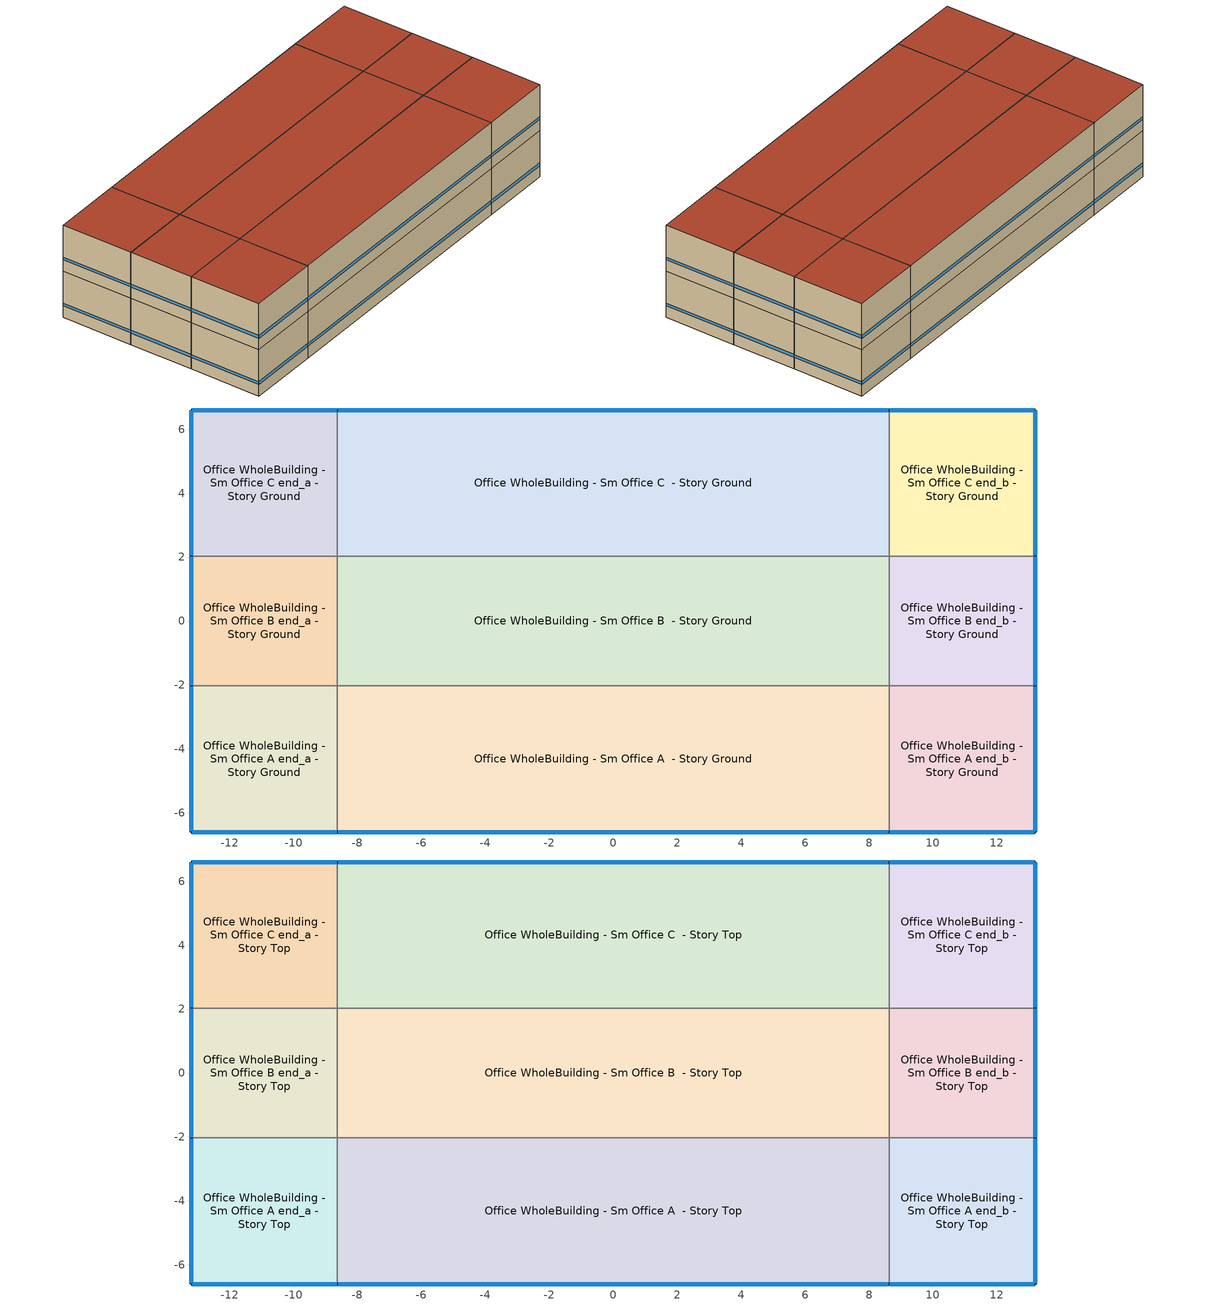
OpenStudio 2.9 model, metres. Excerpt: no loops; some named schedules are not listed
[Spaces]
Office WholeBuilding - Sm Office A end_a - Story Ground
 floor ground: -13.2,-6.6 -13.2,-2.03 -8.63,-2.03 -8.63,-6.6 z0
 wall outside: -13.2,-2.03 -13.2,-6.6 -8.63,-6.6 z0:3.05
 wall to Office WholeBuilding - Sm Office B end_a - Story Ground: -8.63,-2.03 -13.2,-2.03 z0:3.05
 wall to Office WholeBuilding - Sm Office A  - Story Ground: -8.63,-6.6 -8.63,-2.03 z0:3.05
 window: -13.2,-2.05 -13.2,-6.57 / -13.17,-6.6 -8.65,-6.6 z0.76:0.95
 ceiling adiabatic (Typical Interior Ceiling): -8.63,-6.6 -8.63,-2.03 -13.2,-2.03 -13.2,-6.6 z3.05
Office WholeBuilding - Sm Office B end_a - Story Ground
 floor ground: -13.2,-2.03 -13.2,2.03 -8.63,2.03 -8.63,-2.03 z0
 wall outside: -13.2,2.03 -13.2,-2.03 z0:3.05
 wall to Office WholeBuilding - Sm Office C end_a - Story Ground: -8.63,2.03 -13.2,2.03 z0:3.05
 wall to Office WholeBuilding - Sm Office B  - Story Ground: -8.63,-2.03 -8.63,2.03 z0:3.05
 window: -13.2,2 -13.2,-2 z0.76:0.95
 ceiling adiabatic (Typical Interior Ceiling): -8.63,-2.03 -8.63,2.03 -13.2,2.03 -13.2,-2.03 z3.05
Office WholeBuilding - Sm Office C end_a - Story Ground
 floor ground: -13.2,2.03 -13.2,6.6 -8.63,6.6 -8.63,2.03 z0
 wall outside: -8.63,6.6 -13.2,6.6 -13.2,2.03 z0:3.05
 wall to Office WholeBuilding - Sm Office C  - Story Ground: -8.63,2.03 -8.63,6.6 z0:3.05
 window: -13.2,6.57 -13.2,2.05 / -8.65,6.6 -13.17,6.6 z0.76:0.95
 ceiling adiabatic (Typical Interior Ceiling): -8.63,2.03 -8.63,6.6 -13.2,6.6 -13.2,2.03 z3.05
Office WholeBuilding - Sm Office A  - Story Ground
 floor ground: -8.63,-6.6 -8.63,-2.03 8.63,-2.03 8.63,-6.6 z0
 wall outside: -8.63,-6.6 8.63,-6.6 z0:3.05
 wall to Office WholeBuilding - Sm Office B  - Story Ground: 8.63,-2.03 -8.63,-2.03 z0:3.05
 wall to Office WholeBuilding - Sm Office A end_b - Story Ground: 8.63,-6.6 8.63,-2.03 z0:3.05
 window: -8.6,-6.6 8.6,-6.6 z0.76:0.95
 ceiling adiabatic (Typical Interior Ceiling): 8.63,-6.6 8.63,-2.03 -8.63,-2.03 -8.63,-6.6 z3.05
Office WholeBuilding - Sm Office B  - Story Ground
 floor ground: -8.63,-2.03 -8.63,2.03 8.63,2.03 8.63,-2.03 z0
 wall to Office WholeBuilding - Sm Office C  - Story Ground: 8.63,2.03 -8.63,2.03 z0:3.05
 wall to Office WholeBuilding - Sm Office B end_b - Story Ground: 8.63,-2.03 8.63,2.03 z0:3.05
 ceiling adiabatic (Typical Interior Ceiling): 8.63,-2.03 8.63,2.03 -8.63,2.03 -8.63,-2.03 z3.05
Office WholeBuilding - Sm Office C  - Story Ground
 floor ground: -8.63,2.03 -8.63,6.6 8.63,6.6 8.63,2.03 z0
 wall outside: 8.63,6.6 -8.63,6.6 z0:3.05
 wall to Office WholeBuilding - Sm Office C end_b - Story Ground: 8.63,2.03 8.63,6.6 z0:3.05
 window: 8.6,6.6 -8.6,6.6 z0.76:0.95
 ceiling adiabatic (Typical Interior Ceiling): 8.63,2.03 8.63,6.6 -8.63,6.6 -8.63,2.03 z3.05
Office WholeBuilding - Sm Office A end_b - Story Ground
 floor ground: 8.63,-6.6 8.63,-2.03 13.2,-2.03 13.2,-6.6 z0
 wall outside: 8.63,-6.6 13.2,-6.6 13.2,-2.03 z0:3.05
 wall to Office WholeBuilding - Sm Office B end_b - Story Ground: 13.2,-2.03 8.63,-2.03 z0:3.05
 window: 13.2,-6.57 13.2,-2.05 / 8.65,-6.6 13.17,-6.6 z0.76:0.95
 ceiling adiabatic (Typical Interior Ceiling): 13.2,-6.6 13.2,-2.03 8.63,-2.03 8.63,-6.6 z3.05
Office WholeBuilding - Sm Office B end_b - Story Ground
 floor ground: 8.63,-2.03 8.63,2.03 13.2,2.03 13.2,-2.03 z0
 wall outside: 13.2,-2.03 13.2,2.03 z0:3.05
 wall to Office WholeBuilding - Sm Office C end_b - Story Ground: 13.2,2.03 8.63,2.03 z0:3.05
 window: 13.2,-2 13.2,2 z0.76:0.95
 ceiling adiabatic (Typical Interior Ceiling): 13.2,-2.03 13.2,2.03 8.63,2.03 8.63,-2.03 z3.05
Office WholeBuilding - Sm Office C end_b - Story Ground
 floor ground: 8.63,2.03 8.63,6.6 13.2,6.6 13.2,2.03 z0
 wall outside: 13.2,2.03 13.2,6.6 8.63,6.6 z0:3.05
 window: 13.17,6.6 8.65,6.6 / 13.2,2.05 13.2,6.57 z0.76:0.95
 ceiling adiabatic (Typical Interior Ceiling): 13.2,2.03 13.2,6.6 8.63,6.6 8.63,2.03 z3.05
Office WholeBuilding - Sm Office A end_a - Story Top
 floor adiabatic (Typical Interior Floor): -13.2,-6.6 -13.2,-2.03 -8.63,-2.03 -8.63,-6.6 z3.05
 wall outside: -13.2,-2.03 -13.2,-6.6 -8.63,-6.6 z3.05:6.1
 wall to Office WholeBuilding - Sm Office B end_a - Story Top: -8.63,-2.03 -13.2,-2.03 z3.05:6.1
 wall to Office WholeBuilding - Sm Office A  - Story Top: -8.63,-6.6 -8.63,-2.03 z3.05:6.1
 window: -13.2,-2.05 -13.2,-6.57 / -13.17,-6.6 -8.65,-6.6 z3.81:3.99
 roof outside: -8.63,-6.6 -8.63,-2.03 -13.2,-2.03 -13.2,-6.6 z6.1
Office WholeBuilding - Sm Office B end_a - Story Top
 floor adiabatic (Typical Interior Floor): -13.2,-2.03 -13.2,2.03 -8.63,2.03 -8.63,-2.03 z3.05
 wall outside: -13.2,2.03 -13.2,-2.03 z3.05:6.1
 wall to Office WholeBuilding - Sm Office C end_a - Story Top: -8.63,2.03 -13.2,2.03 z3.05:6.1
 wall to Office WholeBuilding - Sm Office B  - Story Top: -8.63,-2.03 -8.63,2.03 z3.05:6.1
 window: -13.2,2 -13.2,-2 z3.81:4
 roof outside: -8.63,-2.03 -8.63,2.03 -13.2,2.03 -13.2,-2.03 z6.1
Office WholeBuilding - Sm Office C end_a - Story Top
 floor adiabatic (Typical Interior Floor): -13.2,2.03 -13.2,6.6 -8.63,6.6 -8.63,2.03 z3.05
 wall outside: -8.63,6.6 -13.2,6.6 -13.2,2.03 z3.05:6.1
 wall to Office WholeBuilding - Sm Office C  - Story Top: -8.63,2.03 -8.63,6.6 z3.05:6.1
 window: -13.2,6.57 -13.2,2.05 / -8.65,6.6 -13.17,6.6 z3.81:3.99
 roof outside: -8.63,2.03 -8.63,6.6 -13.2,6.6 -13.2,2.03 z6.1
Office WholeBuilding - Sm Office A  - Story Top
 floor adiabatic (Typical Interior Floor): -8.63,-6.6 -8.63,-2.03 8.63,-2.03 8.63,-6.6 z3.05
 wall outside: -8.63,-6.6 8.63,-6.6 z3.05:6.1
 wall to Office WholeBuilding - Sm Office B  - Story Top: 8.63,-2.03 -8.63,-2.03 z3.05:6.1
 wall to Office WholeBuilding - Sm Office A end_b - Story Top: 8.63,-6.6 8.63,-2.03 z3.05:6.1
 window: -8.6,-6.6 8.6,-6.6 z3.81:3.99
 roof outside: 8.63,-6.6 8.63,-2.03 -8.63,-2.03 -8.63,-6.6 z6.1
Office WholeBuilding - Sm Office B  - Story Top
 floor adiabatic (Typical Interior Floor): -8.63,-2.03 -8.63,2.03 8.63,2.03 8.63,-2.03 z3.05
 wall to Office WholeBuilding - Sm Office C  - Story Top: 8.63,2.03 -8.63,2.03 z3.05:6.1
 wall to Office WholeBuilding - Sm Office B end_b - Story Top: 8.63,-2.03 8.63,2.03 z3.05:6.1
 roof outside: 8.63,-2.03 8.63,2.03 -8.63,2.03 -8.63,-2.03 z6.1
Office WholeBuilding - Sm Office C  - Story Top
 floor adiabatic (Typical Interior Floor): -8.63,2.03 -8.63,6.6 8.63,6.6 8.63,2.03 z3.05
 wall outside: 8.63,6.6 -8.63,6.6 z3.05:6.1
 wall to Office WholeBuilding - Sm Office C end_b - Story Top: 8.63,2.03 8.63,6.6 z3.05:6.1
 window: 8.6,6.6 -8.6,6.6 z3.81:3.99
 roof outside: 8.63,2.03 8.63,6.6 -8.63,6.6 -8.63,2.03 z6.1
Office WholeBuilding - Sm Office A end_b - Story Top
 floor adiabatic (Typical Interior Floor): 8.63,-6.6 8.63,-2.03 13.2,-2.03 13.2,-6.6 z3.05
 wall outside: 8.63,-6.6 13.2,-6.6 13.2,-2.03 z3.05:6.1
 wall to Office WholeBuilding - Sm Office B end_b - Story Top: 13.2,-2.03 8.63,-2.03 z3.05:6.1
 window: 13.2,-6.57 13.2,-2.05 / 8.65,-6.6 13.17,-6.6 z3.81:3.99
 roof outside: 13.2,-6.6 13.2,-2.03 8.63,-2.03 8.63,-6.6 z6.1
Office WholeBuilding - Sm Office B end_b - Story Top
 floor adiabatic (Typical Interior Floor): 8.63,-2.03 8.63,2.03 13.2,2.03 13.2,-2.03 z3.05
 wall outside: 13.2,-2.03 13.2,2.03 z3.05:6.1
 wall to Office WholeBuilding - Sm Office C end_b - Story Top: 13.2,2.03 8.63,2.03 z3.05:6.1
 window: 13.2,-2 13.2,2 z3.81:4
 roof outside: 13.2,-2.03 13.2,2.03 8.63,2.03 8.63,-2.03 z6.1
Office WholeBuilding - Sm Office C end_b - Story Top
 floor adiabatic (Typical Interior Floor): 8.63,2.03 8.63,6.6 13.2,6.6 13.2,2.03 z3.05
 wall outside: 13.2,2.03 13.2,6.6 8.63,6.6 z3.05:6.1
 window: 13.17,6.6 8.65,6.6 / 13.2,2.05 13.2,6.57 z3.81:3.99
 roof outside: 13.2,2.03 13.2,6.6 8.63,6.6 8.63,2.03 z6.1
[Site]
Fort Collins Sawrs_CO_USA: Latitude {deg}=40.58; Longitude {deg}=-105.08; Time Zone {hr}=-7; Elevation {m}=1525; Terrain=City
[Site:WaterMainsTemperature]
Calculation Method=Correlation; Annual Average Outdoor Air Temperature {C}=12.0175; Maximum Difference In Monthly Average Outdoor Air Temperatures {deltaC}=24.29
[SizingPeriod:DesignDay] Daily Dry-Bulb Temperature Range {deltaC}=13.6; Barometric Pressure {Pa}=84297; Wind Speed {m/s}=3.7; Wind Direction {deg}=90; Sky Clearness=0; Rain Indicator=0; Snow Indicator=0; Day of Month=21; Month=7; Day Type=SummerDesignDay; Daylight Saving Time Indicator=0; Dry-Bulb Temperature Range Modifier Type=DefaultMultipliers; Solar Model Indicator=ASHRAETau; ASHRAE Taub=0.328; ASHRAE Taud=2.426
Name | Maximum Dry-Bulb Temperature {C} | Humidity Indicating Conditions at Maximum Dry-Bulb | Humidity Indicating Type
Fort Collins Sawrs Ann Clg .4% Condns DB=>MWB 1 | 32.3 | 16.1 | Wetbulb
Fort Collins Sawrs Ann Clg .4% Condns WB=>MDB 1 | 27.1 | 18.1 | Wetbulb
Fort Collins Sawrs Ann Clg 1% Condns DB=>MWB 1 | 30.7 | 15.7 | Wetbulb
Fort Collins Sawrs Ann Clg 2% Condns DP=>MDB 1 | 20.4 | 13.9 | Dewpoint
[ClimateZones]
Climate Zone Institution Name 1=ASHRAE; Climate Zone Document Name 1=ANSI/ASHRAE Standard 169; Climate Zone Document Year 1=2006; Climate Zone Value 1=ASHRAE 169-2013-5B
[Building]
ComStock DOE Ref Pre-1980|SmallOffice: North Axis {deg}=180; Default Construction Set=Res ComStock DOE Ref Pre-1980 - Office - ASHRAE 169-2013-5B; Default Schedule Set=Building Default Schedule Set; Standards Building Type=Office
[Site:GroundTemperature:FCfactorMethod]
January Ground Temperature {C}=7.1; February Ground Temperature {C}=3; March Ground Temperature {C}=-1; April Ground Temperature {C}=0.8; May Ground Temperature {C}=-0.2; June Ground Temperature {C}=4.8; July Ground Temperature {C}=6.1; August Ground Temperature {C}=13.7; September Ground Temperature {C}=22.2; October Ground Temperature {C}=22.7; November Ground Temperature {C}=21.7; December Ground Temperature {C}=18.5
[DefaultConstructionSet]
Res ComStock DOE Ref Pre-1980 - Office - ASHRAE 169-2013-5B: Default Exterior Surface Constructions=Default Surface Constructions 1; Default Interior Surface Constructions=Default Surface Constructions 2; Default Ground Contact Surface Constructions=Default Surface Constructions 3; Default Exterior SubSurface Constructions=Default Sub Surface Constructions 1; Default Interior SubSurface Constructions=Default Sub Surface Constructions 2; Interior Partition Construction=Typical Interior Partition
[DefaultSurfaceConstructions]
Name | Floor Construction | Wall Construction | Roof Ceiling Construction
Default Surface Constructions 1 | Typical Insulated Exterior Mass Floor | Typical Insulated Exterior Mass Wall R-6.21 | Typical IEAD Roof R-13.16
Default Surface Constructions 2 | Typical Interior Floor | Typical Interior Wall | Typical Interior Ceiling
Default Surface Constructions 3 | ext-slab-mass | Typical Insulated Basement Mass Wall
[Construction]
Typical Insulated Exterior Mass Floor: 4 in. Normalweight Concrete Floor, Typical Carpet Pad
Typical Insulated Exterior Mass Wall R-6.21: 1IN Stucco, 8IN CONCRETE HW RefBldg, Typical Insulation R-3.82, 1/2IN Gypsum
Typical IEAD Roof R-13.16: Roof Membrane, Typical Insulation R-12.04, Metal Roof Surface
Typical Interior Floor: 100mm Normalweight concrete floor, CP02 CARPET PAD
Typical Interior Wall: G01 13mm gypsum board, G01 13mm gypsum board
Typical Interior Ceiling: CP02 CARPET PAD, 100mm Normalweight concrete floor
ext-slab-mass: HW CONCRETE, CP02 CARPET PAD
Typical Insulated Basement Mass Wall: 8 in. Concrete Block Basement Wall
U 0.62 SHGC 0.41 Simple Glazing Window U-0.62 SHGC 0.41: U 0.62 SHGC 0.41 Simple Glazing U-0.62 SHGC 0.41
U 0.62 SHGC 0.41 Simple Glazing Window U-0.62 SHGC 0.41 1: U 0.62 SHGC 0.41 Simple Glazing U-0.62 SHGC 0.41 1
Typical Insulated Metal Door: F08 Metal surface, Typical Insulation
U 0.88 SHGC 0.16 Sgl Ref-A-L Clr 6mm: REF A CLEAR LO 6MM
Typical Overhead Door: Typical Insulation
Typical Interior Window: Clear 3mm
Typical Interior Door; Typical Interior Partition: G05 25mm wood
InteriorFurnishings 1: Std Wood 6inch 1
[Material:NoMass] Roughness=Smooth; Thermal Absorptance=0.9; Solar Absorptance=0.7
Name | Thermal Resistance {m2-K/W} | Visible Absorptance
Typical Insulation R-3.82 | 0.673216 | 0.7
Typical Carpet Pad; CP02 CARPET PAD | 0.21648 | 0.8
Typical Insulation R-12.04 | 2.12048 | 0.7
Typical Insulation | 0.0282222 | 0.7
[Material] Thermal Absorptance=0.9
Name | Roughness | Thickness {m} | Conductivity {W/m-K} | Density {kg/m3} | Specific Heat {J/kg-K} | Solar Absorptance | Visible Absorptance
4 in. Normalweight Concrete Floor | MediumRough | 0.1016 | 2.31 | 2322 | 832 | 0.7 | 0.7
1IN Stucco | Smooth | 0.0253 | 0.6918 | 1858 | 837 | 0.7 | 0.92
8IN CONCRETE HW RefBldg | Rough | 0.2032 | 1.311 | 2240 | 836.8 | 0.7 | 0.7
1/2IN Gypsum | Smooth | 0.0127 | 0.16 | 784.9 | 830 | 0.4 | 0.4
Roof Membrane | VeryRough | 0.0095 | 0.16 | 1121.29 | 1460 | 0.7 | 0.7
Metal Roof Surface; F08 Metal surface | Smooth | 0.0008 | 45.28 | 7824 | 500 | 0.7 | 0.7
100mm Normalweight concrete floor | MediumRough | 0.1016 | 2.31045 | 2322 | 832.557 | 0.7 | 0.7
G01 13mm gypsum board | Smooth | 0.0127 | 0.160031 | 800.001 | 1090.73 | 0.7 | 0.5
HW CONCRETE | Rough | 0.1016 | 1.31125 | 2240 | 837.36 | 0.7 | 0.7
8 in. Concrete Block Basement Wall | MediumRough | 0.2032 | 1.326 | 1842 | 912 | 0.7 | 0.7
G05 25mm wood | MediumSmooth | 0.0254 | 0.15 | 608 | 1630 | 0.5 | 0.5
Std Wood 6inch 1 | MediumSmooth | 0.15 | 0.12 | 540 | 1210 | 0.7 | 0.7
[DefaultSubSurfaceConstructions]
Name | Fixed Window Construction | Operable Window Construction | Door Construction | Glass Door Construction | Overhead Door Construction | Tubular Daylight Dome Construction | Tubular Daylight Diffuser Construction
Default Sub Surface Constructions 1 | U 0.62 SHGC 0.41 Simple Glazing Window U-0.62 SHGC 0.41 | U 0.62 SHGC 0.41 Simple Glazing Window U-0.62 SHGC 0.41 1 | Typical Insulated Metal Door | U 0.88 SHGC 0.16 Sgl Ref-A-L Clr 6mm | Typical Overhead Door | Typical Interior Window | Typical Interior Window
Default Sub Surface Constructions 2 | Typical Interior Window | Typical Interior Window | Typical Interior Door
[WindowMaterial:SimpleGlazingSystem] U-Factor {W/m2-K}=3.52052; Solar Heat Gain Coefficient=0.41; Visible Transmittance=0.32
U 0.62 SHGC 0.41 Simple Glazing U-0.62 SHGC 0.41; U 0.62 SHGC 0.41 Simple Glazing U-0.62 SHGC 0.41 1
[WindowMaterial:Glazing] Optical Data Type=SpectralAverage; Infrared Transmittance at Normal Incidence=0; Front Side Infrared Hemispherical Emissivity=0.84; Conductivity {W/m-K}=0.9; Dirt Correction Factor for Solar and Visible Transmittance=1; Solar Diffusing=No
Name | Thickness {m} | Solar Transmittance at Normal Incidence | Front Side Solar Reflectance at Normal Incidence | Back Side Solar Reflectance at Normal Incidence | Visible Transmittance at Normal Incidence | Front Side Visible Reflectance at Normal Incidence | Back Side Visible Reflectance at Normal Incidence | Back Side Infrared Hemispherical Emissivity
REF A CLEAR LO 6MM | 0.006 | 0.066 | 0.341 | 0.493 | 0.08 | 0.41 | 0.37 | 0.4
Clear 3mm | 0.003 | 0.837 | 0.075 | 0.075 | 0.898 | 0.081 | 0.081 | 0.84
[SpaceType]
Office WholeBuilding - Sm Office - ComStock DOE Ref Pre-1980: Default Schedule Set=Office WholeBuilding - Sm Office Schedule Set; Design Specification Outdoor Air Object=Office WholeBuilding - Sm Office Ventilation; Standards Building Type=Office; Standards Space Type=WholeBuilding - Sm Office
[BuildingStory] Nominal Floor to Floor Height {m}=3.048
Name | Nominal Z Coordinate {m}
Story Ground | 0
Story Top | 3.048
[Space] Space Type=Office WholeBuilding - Sm Office - ComStock DOE Ref Pre-1980
Name | Building Story | Thermal Zone
Office WholeBuilding - Sm Office A end_a - Story Ground | Story Ground | Zone Office WholeBuilding - Sm Office A end_a - Story Ground
Office WholeBuilding - Sm Office B end_a - Story Ground | Story Ground | Zone Office WholeBuilding - Sm Office B end_a - Story Ground
Office WholeBuilding - Sm Office C end_a - Story Ground | Story Ground | Zone Office WholeBuilding - Sm Office C end_a - Story Ground
Office WholeBuilding - Sm Office A  - Story Ground | Story Ground | Zone Office WholeBuilding - Sm Office A  - Story Ground
Office WholeBuilding - Sm Office B  - Story Ground | Story Ground | Zone Office WholeBuilding - Sm Office B  - Story Ground
Office WholeBuilding - Sm Office C  - Story Ground | Story Ground | Zone Office WholeBuilding - Sm Office C  - Story Ground
Office WholeBuilding - Sm Office A end_b - Story Ground | Story Ground | Zone Office WholeBuilding - Sm Office A end_b - Story Ground
Office WholeBuilding - Sm Office B end_b - Story Ground | Story Ground | Zone Office WholeBuilding - Sm Office B end_b - Story Ground
Office WholeBuilding - Sm Office C end_b - Story Ground | Story Ground | Zone Office WholeBuilding - Sm Office C end_b - Story Ground
Office WholeBuilding - Sm Office A end_a - Story Top | Story Top | Zone Office WholeBuilding - Sm Office A end_a - Story Top
Office WholeBuilding - Sm Office B end_a - Story Top | Story Top | Zone Office WholeBuilding - Sm Office B end_a - Story Top
Office WholeBuilding - Sm Office C end_a - Story Top | Story Top | Zone Office WholeBuilding - Sm Office C end_a - Story Top
Office WholeBuilding - Sm Office A  - Story Top | Story Top | Zone Office WholeBuilding - Sm Office A  - Story Top
Office WholeBuilding - Sm Office B  - Story Top | Story Top | Zone Office WholeBuilding - Sm Office B  - Story Top
Office WholeBuilding - Sm Office C  - Story Top | Story Top | Zone Office WholeBuilding - Sm Office C  - Story Top
Office WholeBuilding - Sm Office A end_b - Story Top | Story Top | Zone Office WholeBuilding - Sm Office A end_b - Story Top
Office WholeBuilding - Sm Office B end_b - Story Top | Story Top | Zone Office WholeBuilding - Sm Office B end_b - Story Top
Office WholeBuilding - Sm Office C end_b - Story Top | Story Top | Zone Office WholeBuilding - Sm Office C end_b - Story Top
[ThermalZone] Multiplier=1; Use Ideal Air Loads=No
Name | Thermostat
Zone Office WholeBuilding - Sm Office A end_a - Story Ground | Office WholeBuilding - Sm Office - ComStock DOE Ref Pre-1980 Thermostat 2
Zone Office WholeBuilding - Sm Office B end_a - Story Ground | Office WholeBuilding - Sm Office - ComStock DOE Ref Pre-1980 Thermostat 8
Zone Office WholeBuilding - Sm Office C end_a - Story Ground | Office WholeBuilding - Sm Office - ComStock DOE Ref Pre-1980 Thermostat 14
Zone Office WholeBuilding - Sm Office A  - Story Ground | Office WholeBuilding - Sm Office - ComStock DOE Ref Pre-1980 Thermostat
Zone Office WholeBuilding - Sm Office B  - Story Ground | Office WholeBuilding - Sm Office - ComStock DOE Ref Pre-1980 Thermostat 6
Zone Office WholeBuilding - Sm Office C  - Story Ground | Office WholeBuilding - Sm Office - ComStock DOE Ref Pre-1980 Thermostat 12
Zone Office WholeBuilding - Sm Office A end_b - Story Ground | Office WholeBuilding - Sm Office - ComStock DOE Ref Pre-1980 Thermostat 4
Zone Office WholeBuilding - Sm Office B end_b - Story Ground | Office WholeBuilding - Sm Office - ComStock DOE Ref Pre-1980 Thermostat 10
Zone Office WholeBuilding - Sm Office C end_b - Story Ground | Office WholeBuilding - Sm Office - ComStock DOE Ref Pre-1980 Thermostat 16
Zone Office WholeBuilding - Sm Office A end_a - Story Top | Office WholeBuilding - Sm Office - ComStock DOE Ref Pre-1980 Thermostat 3
Zone Office WholeBuilding - Sm Office B end_a - Story Top | Office WholeBuilding - Sm Office - ComStock DOE Ref Pre-1980 Thermostat 9
Zone Office WholeBuilding - Sm Office C end_a - Story Top | Office WholeBuilding - Sm Office - ComStock DOE Ref Pre-1980 Thermostat 15
Zone Office WholeBuilding - Sm Office A  - Story Top | Office WholeBuilding - Sm Office - ComStock DOE Ref Pre-1980 Thermostat 1
Zone Office WholeBuilding - Sm Office B  - Story Top | Office WholeBuilding - Sm Office - ComStock DOE Ref Pre-1980 Thermostat 7
Zone Office WholeBuilding - Sm Office C  - Story Top | Office WholeBuilding - Sm Office - ComStock DOE Ref Pre-1980 Thermostat 13
Zone Office WholeBuilding - Sm Office A end_b - Story Top | Office WholeBuilding - Sm Office - ComStock DOE Ref Pre-1980 Thermostat 5
Zone Office WholeBuilding - Sm Office B end_b - Story Top | Office WholeBuilding - Sm Office - ComStock DOE Ref Pre-1980 Thermostat 11
Zone Office WholeBuilding - Sm Office C end_b - Story Top | Office WholeBuilding - Sm Office - ComStock DOE Ref Pre-1980 Thermostat 17
[People:Definition]
Office WholeBuilding - Sm Office People Definition: Number of People Calculation Method=People/Area; People per Space Floor Area {person/m2}=0.0538196; Fraction Radiant=0.3
[People]
Office WholeBuilding - Sm Office People: People Definition=Office WholeBuilding - Sm Office People Definition; Space or SpaceType=Office WholeBuilding - Sm Office - ComStock DOE Ref Pre-1980; Work Efficiency Schedule=Work Efficiency Schedule; Clothing Insulation Schedule=Clothing Schedule; Air Velocity Schedule=Air Velocity Schedule; Multiplier=1
[Lights:Definition]
Office WholeBuilding - Sm Office Lights Definition: Design Level Calculation Method=Watts/Area; Watts per Space Floor Area {W/m2}=11.3021; Fraction Radiant=0.655386; Fraction Visible=0.2; Return Air Fraction=0
[Lights]
Office WholeBuilding - Sm Office Lights: Lights Definition=Office WholeBuilding - Sm Office Lights Definition; Space or SpaceType=Office WholeBuilding - Sm Office - ComStock DOE Ref Pre-1980; Schedule=Office BLDG_LIGHT_EndUseData BPR Adjusted; Fraction Replaceable=1
[ElectricEquipment:Definition] Fraction Latent=0
Name | Design Level Calculation Method | Watts per Space Floor Area {W/m2} | Fraction Radiant | Fraction Lost | Design Level {W}
Office WholeBuilding - Sm Office Elec Equip Definition | Watts/Area | 2.38959 | 0.5 | 0
Elevator Lift Motor | EquipmentLevel |  | 0 | 1 | 14610
[ElectricEquipment]
Name | Electric Equipment Definition | Space or SpaceType | Schedule | Multiplier
Office WholeBuilding - Sm Office Elec Equip | Office WholeBuilding - Sm Office Elec Equip Definition | Office WholeBuilding - Sm Office - ComStock DOE Ref Pre-1980 | Office BLDG_EQUIP_EndUseData BPR Adjusted
2 Elevator Lift Motors | Elevator Lift Motor | Office WholeBuilding - Sm Office C  - Story Ground | Elevator Schedule 1 | 2
[DesignSpecification:OutdoorAir]
Office WholeBuilding - Sm Office Ventilation: Outdoor Air Method=Sum; Outdoor Air Flow per Person {m3/s-person}=0.00943895
[DefaultScheduleSet]
Name | Number of People Schedule | People Activity Level Schedule | Lighting Schedule | Electric Equipment Schedule | Infiltration Schedule | Hours of Operation Schedule
Office WholeBuilding - Sm Office Schedule Set | Small Office Bldg Occ | Small Office Activity | Office BLDG_LIGHT_EndUseData | Office BLDG_EQUIP_EndUseData | Small Office Infil Quarter On
Building Default Schedule Set |  |  |  |  |  | Building Hours of Operation NonResidential
[SpaceInfiltration:DesignFlowRate] Schedule=Always On Discrete; Design Flow Rate Calculation Method=Flow/ExteriorArea; Constant Term Coefficient=0; Temperature Term Coefficient=0; Velocity Term Coefficient=0.224; Velocity Squared Term Coefficient=0
Name | Space or SpaceType | Flow per Exterior Surface Area {m3/s-m2}
Office WholeBuilding - Sm Office A  - Story Ground Infiltration | Office WholeBuilding - Sm Office A  - Story Ground | 0.00102523
Office WholeBuilding - Sm Office A  - Story Top Infiltration | Office WholeBuilding - Sm Office A  - Story Top | 0.000410093
Office WholeBuilding - Sm Office A end_a - Story Ground Infiltration | Office WholeBuilding - Sm Office A end_a - Story Ground | 0.00102523
Office WholeBuilding - Sm Office A end_a - Story Top Infiltration | Office WholeBuilding - Sm Office A end_a - Story Top | 0.000585847
Office WholeBuilding - Sm Office A end_b - Story Ground Infiltration | Office WholeBuilding - Sm Office A end_b - Story Ground | 0.00102523
Office WholeBuilding - Sm Office A end_b - Story Top Infiltration | Office WholeBuilding - Sm Office A end_b - Story Top | 0.000585847
Office WholeBuilding - Sm Office B end_a - Story Ground Infiltration | Office WholeBuilding - Sm Office B end_a - Story Ground | 0.00102523
Office WholeBuilding - Sm Office B end_a - Story Top Infiltration | Office WholeBuilding - Sm Office B end_a - Story Top | 0.000410093
Office WholeBuilding - Sm Office B end_b - Story Ground Infiltration | Office WholeBuilding - Sm Office B end_b - Story Ground | 0.00102523
Office WholeBuilding - Sm Office B end_b - Story Top Infiltration | Office WholeBuilding - Sm Office B end_b - Story Top | 0.000410093
Office WholeBuilding - Sm Office C  - Story Ground Infiltration | Office WholeBuilding - Sm Office C  - Story Ground | 0.00102523
Office WholeBuilding - Sm Office C  - Story Top Infiltration | Office WholeBuilding - Sm Office C  - Story Top | 0.000410093
Office WholeBuilding - Sm Office C end_a - Story Ground Infiltration | Office WholeBuilding - Sm Office C end_a - Story Ground | 0.00102523
Office WholeBuilding - Sm Office C end_a - Story Top Infiltration | Office WholeBuilding - Sm Office C end_a - Story Top | 0.000585847
Office WholeBuilding - Sm Office C end_b - Story Ground Infiltration | Office WholeBuilding - Sm Office C end_b - Story Ground | 0.00102523
Office WholeBuilding - Sm Office C end_b - Story Top Infiltration | Office WholeBuilding - Sm Office C end_b - Story Top | 0.000585847
[Exterior:Lights:Definition]
Name | Design Level {W}
Parking Areas and Drives Def (W/ft^2) | 0.030296
Building Facades Def (W/ft^2) | 0.15
Main Entries Def (W/ft) | 30
Other Doors Def (W/ft) | 20
[Exterior:Lights] Schedule=Always On Discrete; Control Option=AstronomicalClock
Name | Exterior Lights Definition | Multiplier
Parking Areas and Drives | Parking Areas and Drives Def (W/ft^2) | 12150
Building Facades | Building Facades Def (W/ft^2) | 2598.08
Main Entries | Main Entries Def (W/ft) | 8
Other Doors | Other Doors Def (W/ft) | 3
[ThermostatSetpoint:DualSetpoint] Heating Setpoint Temperature Schedule=Office HtgSetp_Enduse; Cooling Setpoint Temperature Schedule=Office ClgSetp_Enduse
Office WholeBuilding - Sm Office - ComStock DOE Ref Pre-1980 Thermostat; Office WholeBuilding - Sm Office - ComStock DOE Ref Pre-1980 Thermostat 1; Office WholeBuilding - Sm Office - ComStock DOE Ref Pre-1980 Thermostat 2; Office WholeBuilding - Sm Office - ComStock DOE Ref Pre-1980 Thermostat 3; Office WholeBuilding - Sm Office - ComStock DOE Ref Pre-1980 Thermostat 4; Office WholeBuilding - Sm Office - ComStock DOE Ref Pre-1980 Thermostat 5; Office WholeBuilding - Sm Office - ComStock DOE Ref Pre-1980 Thermostat 6; Office WholeBuilding - Sm Office - ComStock DOE Ref Pre-1980 Thermostat 7; Office WholeBuilding - Sm Office - ComStock DOE Ref Pre-1980 Thermostat 8; Office WholeBuilding - Sm Office - ComStock DOE Ref Pre-1980 Thermostat 9; Office WholeBuilding - Sm Office - ComStock DOE Ref Pre-1980 Thermostat 10; Office WholeBuilding - Sm Office - ComStock DOE Ref Pre-1980 Thermostat 11; Office WholeBuilding - Sm Office - ComStock DOE Ref Pre-1980 Thermostat 12; Office WholeBuilding - Sm Office - ComStock DOE Ref Pre-1980 Thermostat 13; Office WholeBuilding - Sm Office - ComStock DOE Ref Pre-1980 Thermostat 14; Office WholeBuilding - Sm Office - ComStock DOE Ref Pre-1980 Thermostat 15; Office WholeBuilding - Sm Office - ComStock DOE Ref Pre-1980 Thermostat 16; Office WholeBuilding - Sm Office - ComStock DOE Ref Pre-1980 Thermostat 17
[InternalMass:Definition]
Internal Mass Definition 2: Construction=InteriorFurnishings 1; Design Level Calculation Method=SurfaceArea/Area; Surface Area per Space Floor Area=2
[InternalMass] Internal Mass Definition=Internal Mass Definition 2; Multiplier=1
Name | Space or SpaceType
Office WholeBuilding - Sm Office C end_b - Story Top Mass | Office WholeBuilding - Sm Office C end_b - Story Top
Office WholeBuilding - Sm Office C  - Story Top Mass | Office WholeBuilding - Sm Office C  - Story Top
Office WholeBuilding - Sm Office B end_b - Story Top Mass | Office WholeBuilding - Sm Office B end_b - Story Top
Office WholeBuilding - Sm Office B  - Story Top Mass | Office WholeBuilding - Sm Office B  - Story Top
Office WholeBuilding - Sm Office A  - Story Top Mass | Office WholeBuilding - Sm Office A  - Story Top
Office WholeBuilding - Sm Office B end_a - Story Top Mass | Office WholeBuilding - Sm Office B end_a - Story Top
Office WholeBuilding - Sm Office C end_a - Story Ground Mass | Office WholeBuilding - Sm Office C end_a - Story Ground
Office WholeBuilding - Sm Office B end_a - Story Ground Mass | Office WholeBuilding - Sm Office B end_a - Story Ground
Office WholeBuilding - Sm Office A end_a - Story Ground Mass | Office WholeBuilding - Sm Office A end_a - Story Ground
Office WholeBuilding - Sm Office C  - Story Ground Mass | Office WholeBuilding - Sm Office C  - Story Ground
Office WholeBuilding - Sm Office B  - Story Ground Mass | Office WholeBuilding - Sm Office B  - Story Ground
Office WholeBuilding - Sm Office C end_a - Story Top Mass | Office WholeBuilding - Sm Office C end_a - Story Top
Office WholeBuilding - Sm Office A end_b - Story Ground Mass | Office WholeBuilding - Sm Office A end_b - Story Ground
Office WholeBuilding - Sm Office B end_b - Story Ground Mass | Office WholeBuilding - Sm Office B end_b - Story Ground
Office WholeBuilding - Sm Office A end_a - Story Top Mass | Office WholeBuilding - Sm Office A end_a - Story Top
Office WholeBuilding - Sm Office A end_b - Story Top Mass | Office WholeBuilding - Sm Office A end_b - Story Top
Office WholeBuilding - Sm Office A  - Story Ground Mass | Office WholeBuilding - Sm Office A  - Story Ground
Office WholeBuilding - Sm Office C end_b - Story Ground Mass | Office WholeBuilding - Sm Office C end_b - Story Ground
[Schedule:Ruleset]
Name | Default Day Schedule | Summer Design Day Schedule | Winter Design Day Schedule
Clothing Schedule | Clothing Schedule Default Winter Clothes
Air Velocity Schedule | Air Velocity Schedule Default
Work Efficiency Schedule | Work Efficiency Schedule Default
Small Office Bldg Occ | Small Office Bldg Occ Default | Small Office Bldg Occ Summer Design Day | Small Office Bldg Occ Winter Design Day
Small Office Activity | Small Office Activity Default | Small Office Activity Summer Design Day | Small Office Activity Winter Design Day
Office BLDG_LIGHT_EndUseData | Schedule Day 5 | Office BLDG_LIGHT_EndUseData Summer Design Day | Office BLDG_LIGHT_EndUseData Winter Design Day
Office BLDG_EQUIP_EndUseData | Schedule Day 8 | Office BLDG_EQUIP_EndUseData Summer Design Day | Office BLDG_EQUIP_EndUseData Winter Design Day
Small Office Infil Quarter On | Small Office Infil Quarter On Default | Small Office Infil Quarter On Summer Design Day | Small Office Infil Quarter On Winter Design Day
Elevator Schedule 1 | 18 space(s) Occ Sch Default 1 | 18 space(s) Occ Sch Summer Design Day 1 | 18 space(s) Occ Sch Winter Design Day 1
Office HtgSetp_Enduse | Schedule Day 19 | Office HtgSetp_Enduse Summer Design Day | Office HtgSetp_Enduse Winter Design Day
Office ClgSetp_Enduse | Schedule Day 22 | Office ClgSetp_Enduse Summer Design Day | Office ClgSetp_Enduse Winter Design Day
Building Hours of Operation NonResidential | Building Hours of Operation NonResidential Default | Building Hours of Operation NonResidential Summer Design Day | Building Hours of Operation NonResidential Winter Design Day
Office BLDG_LIGHT_EndUseData BPR Adjusted | Schedule Day 23 | Office BLDG_LIGHT_EndUseData Summer Design Day 1 | Office BLDG_LIGHT_EndUseData Winter Design Day 1
Office BLDG_EQUIP_EndUseData BPR Adjusted | Schedule Day 24 | Office BLDG_EQUIP_EndUseData Summer Design Day 1 | Office BLDG_EQUIP_EndUseData Winter Design Day 1
[Schedule:Day]
Small Office Bldg Occ Default: Yes, 0, 5, 0.0194444, 0, 15, 0.0166667, 0, 25, 0.0138889, 0, 35, 0.0111111, 0, 45, 0.00833333, 0, 55, 0.00555556, 1, 5, 0.00277778, 1, 15, 0, 4, 45, 0, 4, 55, 0.0166667, 5, 5, 0.0333333, 5, 15, 0.05, 5, 25, 0.0666667, 5, 35, 0.0833333, 5, 45, 0.1, 5, 55, 0.116667, 6, 5, 0.133333, 6, 15, 0.15, 6, 25, 0.166667, 6, 35, 0.183333, 6, 45, 0.2, 6, 55, 0.325, 7, 5, 0.45, 7, 15, 0.575, 7, 25, 0.7, 7, 35, 0.825, 7, 45, 0.95, 11, 15, 0.95, 11, 24, 0.875, 11, 34, 0.8, 11, 44, 0.725, 11, 54, 0.65, 12, 4, 0.575, 12, 14, 0.5, 12, 15, 0.5, 12, 24, 0.575, 12, 34, 0.65, 12, 44, 0.725, 12, 54, 0.8, 13, 4, 0.875, 13, 14, 0.95, 13, 15, 0.95, 16, 45, 0.95, 16, 55, 0.841667, 17, 5, 0.733333, 17, 15, 0.625, 17, 25, 0.516667, 17, 35, 0.408333, 17, 45, 0.3, 17, 55, 0.266667, 18, 5, 0.233333, 18, 15, 0.2, 18, 25, 0.166667, 18, 35, 0.133333, 18, 45, 0.1, 19, 15, 0.1, 19, 25, 0.0958333, 19, 35, 0.0916667, 19, 45, 0.0875, 19, 55, 0.0833333, 20, 5, 0.0791667, 20, 15, 0.075, 20, 25, 0.0708333, 20, 35, 0.0666667, 20, 45, 0.0625, 20, 55, 0.0583333, 21, 5, 0.0541667, 21, 15, 0.05, 22, 15, 0.05, 22, 25, 0.0472222, 22, 35, 0.0444444, 22, 45, 0.0416667, 22, 55, 0.0388889, 23, 5, 0.0361111, 23, 15, 0.0333333, 23, 25, 0.0305556, 23, 35, 0.0277778, 23, 45, 0.025, 23, 55, 0.0222222, 24, 0, 0.0194444
Small Office Bldg Occ Summer Design Day: 6, 0, 0, 22, 0, 1, 24, 0, 0.05
Small Office Bldg Occ Winter Design Day; Office BLDG_LIGHT_EndUseData Winter Design Day: 24, 0, 0
Small Office Activity Default: Yes, 24, 0, 120
Small Office Activity Winter Design Day; Small Office Activity Summer Design Day: 24, 0, 120
Schedule Day 5: Yes, 0, 5, 0.0442963, 0, 15, 0.043866, 0, 25, 0.0434357, 0, 35, 0.0430054, 0, 45, 0.0339974, 0, 55, 0.0342502, 1, 4, 0.0345029, 1, 15, 0.0347557, 1, 25, 0.0350084, 1, 35, 0.0352612, 1, 45, 0.0355139, 1, 55, 0.0367953, 2, 5, 0.0380766, 2, 15, 0.039358, 2, 24, 0.0406393, 2, 34, 0.0419207, 2, 44, 0.043202, 2, 45, 0.043202, 2, 54, 0.0421597, 3, 4, 0.0411173, 3, 14, 0.040075, 3, 24, 0.0390327, 3, 34, 0.0379903, 3, 44, 0.036948, 3, 45, 0.036948, 3, 54, 0.0370792, 4, 4, 0.0372103, 4, 15, 0.0373415, 4, 25, 0.0374727, 4, 35, 0.0376039, 4, 45, 0.037735, 4, 55, 0.0419384, 5, 5, 0.0461417, 5, 15, 0.050345, 5, 25, 0.0545484, 5, 35, 0.0587517, 5, 45, 0.0629551, 5, 55, 0.0723684, 6, 5, 0.0817818, 6, 15, 0.0911952, 6, 25, 0.100609, 6, 35, 0.110022, 6, 45, 0.119435, 6, 55, 0.152559, 7, 5, 0.185683, 7, 15, 0.218807, 7, 25, 0.251931, 7, 35, 0.285055, 7, 45, 0.318179, 7, 55, 0.339711, 8, 5, 0.361244, 8, 15, 0.382776, 8, 24, 0.404309, 8, 34, 0.425841, 8, 44, 0.447374, 8, 45, 0.447374, 8, 54, 0.453912, 9, 4, 0.460451, 9, 14, 0.466989, 9, 24, 0.473528, 9, 34, 0.480067, 9, 44, 0.486605, 9, 45, 0.486605, 9, 54, 0.487027, 10, 4, 0.487448, 10, 14, 0.48787, 10, 24, 0.488292, 10, 34, 0.488713, 10, 44, 0.489135, 10, 54, 0.489557, 11, 4, 0.489979, 11, 14, 0.4904, 11, 15, 0.4904, 11, 24, 0.487411, 11, 34, 0.484423, 11, 44, 0.481434, 11, 54, 0.478445, 12, 4, 0.475457, 12, 14, 0.472468, 12, 15, 0.472468, 12, 24, 0.467816, 12, 34, 0.463165, 12, 44, 0.458513, 12, 54, 0.453861, 13, 4, 0.44921, 13, 14, 0.444558, 13, 15, 0.444558, 13, 24, 0.446809, 13, 34, 0.44906, 13, 44, 0.451311, 13, 54, 0.453563, 14, 4, 0.455814, 14, 14, 0.458065, 14, 15, 0.458065, 14, 24, 0.455549, 14, 34, 0.453034, 14, 44, 0.450518, 14, 54, 0.448003, 15, 4, 0.445487, 15, 14, 0.442971, 15, 15, 0.442971, 15, 24, 0.43561, 15, 34, 0.428248, 15, 44, 0.420887, 15, 54, 0.413525, 16, 4, 0.406164, 16, 15, 0.398802, 16, 25, 0.39144, 16, 35, 0.384079, 16, 45, 0.376717, 16, 55, 0.344383, 17, 5, 0.312049, 17, 15, 0.279715, 17, 25, 0.24738, 17, 35, 0.215046, 17, 45, 0.182712, 17, 55, 0.167377, 18, 5, 0.152042, 18, 15, 0.136707, 18, 25, 0.121372, 18, 35, 0.106037, 18, 45, 0.0907015, 18, 55, 0.0866046, 19, 5, 0.0825078, 19, 15, 0.0784109, 19, 25, 0.0743141, 19, 35, 0.0702172, 19, 45, 0.0661204, 19, 55, 0.065642, 20, 5, 0.0651636, 20, 15, 0.0646852, 20, 25, 0.0642068, 20, 35, 0.0637284, 20, 45, 0.0632501, 20, 55, 0.0633488, 21, 5, 0.0634475, 21, 15, 0.0635462, 21, 25, 0.0636449, 21, 35, 0.0637436, 21, 45, 0.0638424, 21, 55, 0.0637902, 22, 5, 0.0637381, 22, 15, 0.0636859, 22, 25, 0.0636337, 22, 35, 0.0635816, 22, 45, 0.0635294, 22, 55, 0.0604673, 23, 5, 0.0574052, 23, 15, 0.0543431, 23, 25, 0.051281, 23, 35, 0.0482189, 23, 45, 0.0451568, 23, 55, 0.0447266, 24, 0, 0.0442963
Office BLDG_LIGHT_EndUseData Summer Design Day; 18 space(s) Occ Sch Summer Design Day 1; 18 space(s) Occ Sch Winter Design Day 1; Building Hours of Operation NonResidential Winter Design Day; Building Hours of Operation NonResidential Summer Design Day: 24, 0, 1
18 space(s) Occ Sch Default 1: Yes, 3, 15, 0, 3, 24, 0.000207292, 3, 34, 0.000414583, 3, 44, 0.000621875, 3, 54, 0.000829167, 4, 4, 0.00103646, 4, 15, 0.00124375, 4, 25, 0.00145104, 4, 35, 0.00165833, 4, 45, 0.00186562, 4, 55, 0.00207292, 5, 5, 0.00228021, 5, 15, 0.0024875, 5, 45, 0.0024875, 5, 55, 0.00518229, 6, 5, 0.00787708, 6, 15, 0.0105719, 6, 25, 0.0132667, 6, 35, 0.0159615, 6, 45, 0.0186562, 6, 55, 0.0155469, 7, 5, 0.0124375, 7, 15, 0.00932812, 7, 25, 0.00621875, 7, 35, 0.00310937, 7, 45, 0, 9, 15, 0, 9, 24, 0.00074625, 9, 34, 0.0014925, 9, 44, 0.00223875, 9, 54, 0.002985, 10, 4, 0.00373125, 10, 14, 0.0044775, 10, 24, 0.00522375, 10, 34, 0.00597, 10, 44, 0.00671625, 10, 54, 0.0074625, 11, 4, 0.00820875, 11, 14, 0.008955, 11, 24, 0.00970125, 11, 34, 0.0104475, 11, 44, 0.0111938, 11, 45, 0.0111938, 11, 54, 0.0102609, 12, 4, 0.00932813, 12, 14, 0.00839531, 12, 24, 0.0074625, 12, 34, 0.00652969, 12, 44, 0.00559688, 12, 54, 0.00466406, 13, 4, 0.00373125, 13, 14, 0.00279844, 13, 24, 0.00186563, 13, 34, 0.000932813, 13, 44, 3.97682e-17, 13, 45, 0, 15, 15, 0, 15, 24, 0.00179653, 15, 34, 0.00359306, 15, 44, 0.00538958, 15, 54, 0.00718611, 16, 4, 0.00898264, 16, 15, 0.0107792, 16, 25, 0.0125757, 16, 35, 0.0143722, 16, 45, 0.0161687, 16, 55, 0.0143031, 17, 5, 0.0124375, 17, 15, 0.0105719, 17, 25, 0.00870625, 17, 35, 0.00684062, 17, 45, 0.004975, 17, 55, 0.00414583, 18, 5, 0.00331667, 18, 15, 0.0024875, 18, 25, 0.00165833, 18, 35, 0.000829167, 18, 45, 0, 18, 55, 0.000207292, 19, 5, 0.000414583, 19, 15, 0.000621875, 19, 25, 0.000829167, 19, 35, 0.00103646, 19, 45, 0.00124375, 19, 55, 0.00103646, 20, 5, 0.000829167, 20, 15, 0.000621875, 20, 25, 0.000414583, 20, 35, 0.000207292, 20, 45, 0, 24, 0, 0
Schedule Day 19: Yes, 0, 45, 17.8, 1, 45, 17.8, 1, 55, 17.85, 2, 5, 17.9, 2, 15, 17.95, 2, 24, 18, 2, 34, 18.05, 2, 44, 18.1, 2, 45, 18.1, 2, 54, 18.1833, 3, 4, 18.2667, 3, 14, 18.35, 3, 24, 18.4333, 3, 34, 18.5167, 3, 44, 18.6, 3, 45, 18.6, 3, 54, 18.65, 4, 4, 18.7, 4, 15, 18.75, 4, 25, 18.8, 4, 35, 18.85, 4, 45, 18.9, 4, 55, 19.0167, 5, 5, 19.1333, 5, 15, 19.25, 5, 25, 19.3667, 5, 35, 19.4833, 5, 45, 19.6, 5, 55, 19.6333, 6, 5, 19.6667, 6, 15, 19.7, 6, 25, 19.7333, 6, 35, 19.7667, 6, 45, 19.8, 6, 55, 19.8333, 7, 5, 19.8667, 7, 15, 19.9, 7, 25, 19.9333, 7, 35, 19.9667, 7, 45, 20, 14, 15, 20, 14, 24, 19.9833, 14, 34, 19.9667, 14, 44, 19.95, 14, 54, 19.9333, 15, 4, 19.9167, 15, 14, 19.9, 15, 15, 19.9, 15, 24, 19.8778, 15, 34, 19.8556, 15, 44, 19.8333, 15, 54, 19.8111, 16, 4, 19.7889, 16, 15, 19.7667, 16, 25, 19.7444, 16, 35, 19.7222, 16, 45, 19.7, 16, 55, 19.6167, 17, 5, 19.5333, 17, 15, 19.45, 17, 25, 19.3667, 17, 35, 19.2833, 17, 45, 19.2, 17, 55, 19.15, 18, 5, 19.1, 18, 15, 19.05, 18, 25, 19, 18, 35, 18.95, 18, 45, 18.9, 18, 55, 18.8167, 19, 5, 18.7333, 19, 15, 18.65, 19, 25, 18.5667, 19, 35, 18.4833, 19, 45, 18.4, 20, 45, 18.4, 20, 55, 18.35, 21, 5, 18.3, 21, 15, 18.25, 21, 25, 18.2, 21, 35, 18.15, 21, 45, 18.1, 21, 55, 18.05, 22, 5, 18, 22, 15, 17.95, 22, 25, 17.9, 22, 35, 17.85, 22, 45, 17.8, 22, 55, 17.7833, 23, 5, 17.7667, 23, 15, 17.75, 23, 25, 17.7333, 23, 35, 17.7167, 23, 45, 17.7, 24, 0, 17.7
Office HtgSetp_Enduse Summer Design Day: 24, 0, 17.4
Office HtgSetp_Enduse Winter Design Day: 24, 0, 20
Schedule Day 22: Yes, 0, 45, 25, 0, 55, 24.9833, 1, 4, 24.9667, 1, 15, 24.95, 1, 25, 24.9333, 1, 35, 24.9167, 1, 45, 24.9, 2, 45, 24.9, 2, 54, 24.8333, 3, 4, 24.7667, 3, 14, 24.7, 3, 24, 24.6333, 3, 34, 24.5667, 3, 44, 24.5, 3, 45, 24.5, 3, 54, 24.45, 4, 4, 24.4, 4, 15, 24.35, 4, 25, 24.3, 4, 35, 24.25, 4, 45, 24.2, 4, 55, 24.1, 5, 5, 24, 5, 15, 23.9, 5, 25, 23.8, 5, 35, 23.7, 5, 45, 23.6, 5, 55, 23.5333, 6, 5, 23.4667, 6, 15, 23.4, 6, 25, 23.3333, 6, 35, 23.2667, 6, 45, 23.2, 6, 55, 23.1833, 7, 5, 23.1667, 7, 15, 23.15, 7, 25, 23.1333, 7, 35, 23.1167, 7, 45, 23.1, 15, 15, 23.1, 15, 24, 23.1222, 15, 34, 23.1444, 15, 44, 23.1667, 15, 54, 23.1889, 16, 4, 23.2111, 16, 15, 23.2333, 16, 25, 23.2556, 16, 35, 23.2778, 16, 45, 23.3, 16, 55, 23.3333, 17, 5, 23.3667, 17, 15, 23.4, 17, 25, 23.4333, 17, 35, 23.4667, 17, 45, 23.5, 17, 55, 23.55, 18, 5, 23.6, 18, 15, 23.65, 18, 25, 23.7, 18, 35, 23.75, 18, 45, 23.8, 18, 55, 23.8833, 19, 5, 23.9667, 19, 15, 24.05, 19, 25, 24.1333, 19, 35, 24.2167, 19, 45, 24.3, 20, 45, 24.3, 20, 55, 24.3667, 21, 5, 24.4333, 21, 15, 24.5, 21, 25, 24.5667, 21, 35, 24.6333, 21, 45, 24.7, 21, 55, 24.75, 22, 5, 24.8, 22, 15, 24.85, 22, 25, 24.9, 22, 35, 24.95, 22, 45, 25, 22, 55, 25.0167, 23, 5, 25.0333, 23, 15, 25.05, 23, 25, 25.0667, 23, 35, 25.0833, 23, 45, 25.1, 24, 0, 25.1
Office ClgSetp_Enduse Summer Design Day: 24, 0, 23.1
Office ClgSetp_Enduse Winter Design Day: 24, 0, 25.3
Building Hours of Operation NonResidential Default: 7, 15, 0, 18, 15, 1, 24, 0, 0
[Schedule:Rule]
Schedule Rule 2: Schedule Ruleset=Small Office Bldg Occ; Rule Order=1; Day Schedule=Small Office Bldg Occ Sat Day; Apply Saturday=Yes; Date Specification Type=DateRange; Start Month=1; Start Day=1; End Month=12; End Day=31
Schedule Rule 3: Schedule Ruleset=Small Office Bldg Occ; Rule Order=0; Day Schedule=Small Office Bldg Occ WntrDsn|Sun Day; Date Specification Type=DateRange; Start Month=1; Start Day=1; End Month=12; End Day=31; Apply Sunday=Yes
Schedule Rule 4: Schedule Ruleset=Office BLDG_LIGHT_EndUseData; Rule Order=1; Day Schedule=Office BLDG_LIGHT_EndUseData Sat Day; Apply Saturday=Yes; Date Specification Type=DateRange; Start Month=1; Start Day=1; End Month=12; End Day=31
Schedule Rule 5: Schedule Ruleset=Office BLDG_LIGHT_EndUseData; Rule Order=0; Day Schedule=Office BLDG_LIGHT_EndUseData Sun Day; Date Specification Type=DateRange; Start Month=1; Start Day=1; End Month=12; End Day=31; Apply Sunday=Yes
18 space(s) Occ Sch Sunday Rule 1: Schedule Ruleset=Elevator Schedule 1; Rule Order=0; Day Schedule=18 space(s) Occ Sch Sunday 1; Date Specification Type=DateRange; Start Month=1; Start Day=1; End Month=12; End Day=31; Apply Sunday=Yes
18 space(s) Occ Sch Saturday Rule 1: Schedule Ruleset=Elevator Schedule 1; Rule Order=1; Day Schedule=18 space(s) Occ Sch Saturday 1; Apply Saturday=Yes; Date Specification Type=DateRange; Start Month=1; Start Day=1; End Month=12; End Day=31
Schedule Rule 13: Schedule Ruleset=Office HtgSetp_Enduse; Rule Order=1; Day Schedule=Office HtgSetp_Enduse Sat Day; Apply Saturday=Yes; Date Specification Type=DateRange; Start Month=1; Start Day=1; End Month=12; End Day=31
Schedule Rule 14: Schedule Ruleset=Office HtgSetp_Enduse; Rule Order=0; Day Schedule=Office HtgSetp_Enduse Sun Day; Date Specification Type=DateRange; Start Month=1; Start Day=1; End Month=12; End Day=31; Apply Sunday=Yes
Schedule Rule 16: Schedule Ruleset=Office ClgSetp_Enduse; Rule Order=1; Day Schedule=Office ClgSetp_Enduse Sat Day; Apply Saturday=Yes; Date Specification Type=DateRange; Start Month=1; Start Day=1; End Month=12; End Day=31
Schedule Rule 17: Schedule Ruleset=Office ClgSetp_Enduse; Rule Order=0; Day Schedule=Office ClgSetp_Enduse Sun Day; Date Specification Type=DateRange; Start Month=1; Start Day=1; End Month=12; End Day=31; Apply Sunday=Yes
Building Hours of Operation NonResidential Saturday Rule: Schedule Ruleset=Building Hours of Operation NonResidential; Rule Order=1; Day Schedule=Building Hours of Operation NonResidential Saturday; Apply Saturday=Yes; Date Specification Type=DateRange; Start Month=1; Start Day=1; End Month=12; End Day=31
Building Hours of Operation NonResidential Sunday Rule: Schedule Ruleset=Building Hours of Operation NonResidential; Rule Order=0; Day Schedule=Building Hours of Operation NonResidential Sunday; Date Specification Type=DateRange; Start Month=1; Start Day=1; End Month=12; End Day=31; Apply Sunday=Yes
autogen Small Office Activity 0: Schedule Ruleset=Small Office Activity; Rule Order=0; Day Schedule=autogen Small Office Activity 0_day_sch; Apply Saturday=Yes; Date Specification Type=SpecificDates; Apply Sunday=Yes; Apply Monday=Yes; Apply Tuesday=Yes; Apply Wednesday=Yes; Apply Thursday=Yes; Apply Friday=Yes; Specific Month 1=1; Specific Day 1=3; Specific Month 2=1; Specific Day 2=10; Specific Month 3=1; Specific Day 3=17; Specific Month 4=1; Specific Day 4=24; Specific Month 5=1; Specific Day 5=31; Specific Month 6=2; Specific Day 6=7; Specific Month 7=2; Specific Day 7=14; Specific Month 8=2; Specific Day 8=21; Specific Month 9=2; Specific Day 9=28; Specific Month 10=3; Specific Day 10=7; Specific Month 11=3; Specific Day 11=14; Specific Month 12=3; Specific Day 12=21; Specific Month 13=3; Specific Day 13=28; Specific Month 14=4; Specific Day 14=4; Specific Month 15=4; Specific Day 15=11; Specific Month 16=4; Specific Day 16=18; Specific Month 17=4; Specific Day 17=25; Specific Month 18=5; Specific Day 18=2; Specific Month 19=5; Specific Day 19=9; Specific Month 20=5; Specific Day 20=16; Specific Month 21=5; Specific Day 21=23; Specific Month 22=5; Specific Day 22=30; Specific Month 23=6; Specific Day 23=6; Specific Month 24=6; Specific Day 24=13; Specific Month 25=6; Specific Day 25=20; Specific Month 26=6; Specific Day 26=27; Specific Month 27=7; Specific Day 27=4; Specific Month 28=7; Specific Day 28=11; Specific Month 29=7; Specific Day 29=18; Specific Month 30=7; Specific Day 30=25; Specific Month 31=8; Specific Day 31=1; Specific Month 32=8; Specific Day 32=8; Specific Month 33=8; Specific Day 33=15; Specific Month 34=8; Specific Day 34=22; Specific Month 35=8; Specific Day 35=29; Specific Month 36=9; Specific Day 36=5; Specific Month 37=9; Specific Day 37=12; Specific Month 38=9; Specific Day 38=19; Specific Month 39=9; Specific Day 39=26; Specific Month 40=10; Specific Day 40=3; Specific Month 41=10; Specific Day 41=10; Specific Month 42=10; Specific Day 42=17; Specific Month 43=10; Specific Day 43=24; Specific Month 44=10; Specific Day 44=31; Specific Month 45=11; Specific Day 45=7; Specific Month 46=11; Specific Day 46=14; Specific Month 47=11; Specific Day 47=21; Specific Month 48=11; Specific Day 48=28; Specific Month 49=12; Specific Day 49=5; Specific Month 50=12; Specific Day 50=12; Specific Month 51=12; Specific Day 51=19; Specific Month 52=12; Specific Day 52=26
autogen Small Office Activity 1: Schedule Ruleset=Small Office Activity; Rule Order=1; Day Schedule=autogen Small Office Activity 1_day_sch; Apply Saturday=Yes; Date Specification Type=SpecificDates; Apply Sunday=Yes; Apply Monday=Yes; Apply Tuesday=Yes; Apply Wednesday=Yes; Apply Thursday=Yes; Apply Friday=Yes; Specific Month 1=1; Specific Day 1=4; Specific Month 2=1; Specific Day 2=11; Specific Month 3=1; Specific Day 3=18; Specific Month 4=1; Specific Day 4=25; Specific Month 5=2; Specific Day 5=1; Specific Month 6=2; Specific Day 6=8; Specific Month 7=2; Specific Day 7=15; Specific Month 8=2; Specific Day 8=22; Specific Month 9=3; Specific Day 9=1; Specific Month 10=3; Specific Day 10=8; Specific Month 11=3; Specific Day 11=15; Specific Month 12=3; Specific Day 12=22; Specific Month 13=3; Specific Day 13=29; Specific Month 14=4; Specific Day 14=5; Specific Month 15=4; Specific Day 15=12; Specific Month 16=4; Specific Day 16=19; Specific Month 17=4; Specific Day 17=26; Specific Month 18=5; Specific Day 18=3; Specific Month 19=5; Specific Day 19=10; Specific Month 20=5; Specific Day 20=17; Specific Month 21=5; Specific Day 21=24; Specific Month 22=5; Specific Day 22=31; Specific Month 23=6; Specific Day 23=7; Specific Month 24=6; Specific Day 24=14; Specific Month 25=6; Specific Day 25=21; Specific Month 26=6; Specific Day 26=28; Specific Month 27=7; Specific Day 27=5; Specific Month 28=7; Specific Day 28=12; Specific Month 29=7; Specific Day 29=19; Specific Month 30=7; Specific Day 30=26; Specific Month 31=8; Specific Day 31=2; Specific Month 32=8; Specific Day 32=9; Specific Month 33=8; Specific Day 33=16; Specific Month 34=8; Specific Day 34=23; Specific Month 35=8; Specific Day 35=30; Specific Month 36=9; Specific Day 36=6; Specific Month 37=9; Specific Day 37=13; Specific Month 38=9; Specific Day 38=20; Specific Month 39=9; Specific Day 39=27; Specific Month 40=10; Specific Day 40=4; Specific Month 41=10; Specific Day 41=11; Specific Month 42=10; Specific Day 42=18; Specific Month 43=10; Specific Day 43=25; Specific Month 44=11; Specific Day 44=1; Specific Month 45=11; Specific Day 45=8; Specific Month 46=11; Specific Day 46=15; Specific Month 47=11; Specific Day 47=22; Specific Month 48=11; Specific Day 48=29; Specific Month 49=12; Specific Day 49=6; Specific Month 50=12; Specific Day 50=13; Specific Month 51=12; Specific Day 51=20; Specific Month 52=12; Specific Day 52=27
[Schedule:Constant]
Always On Discrete: Value=1
